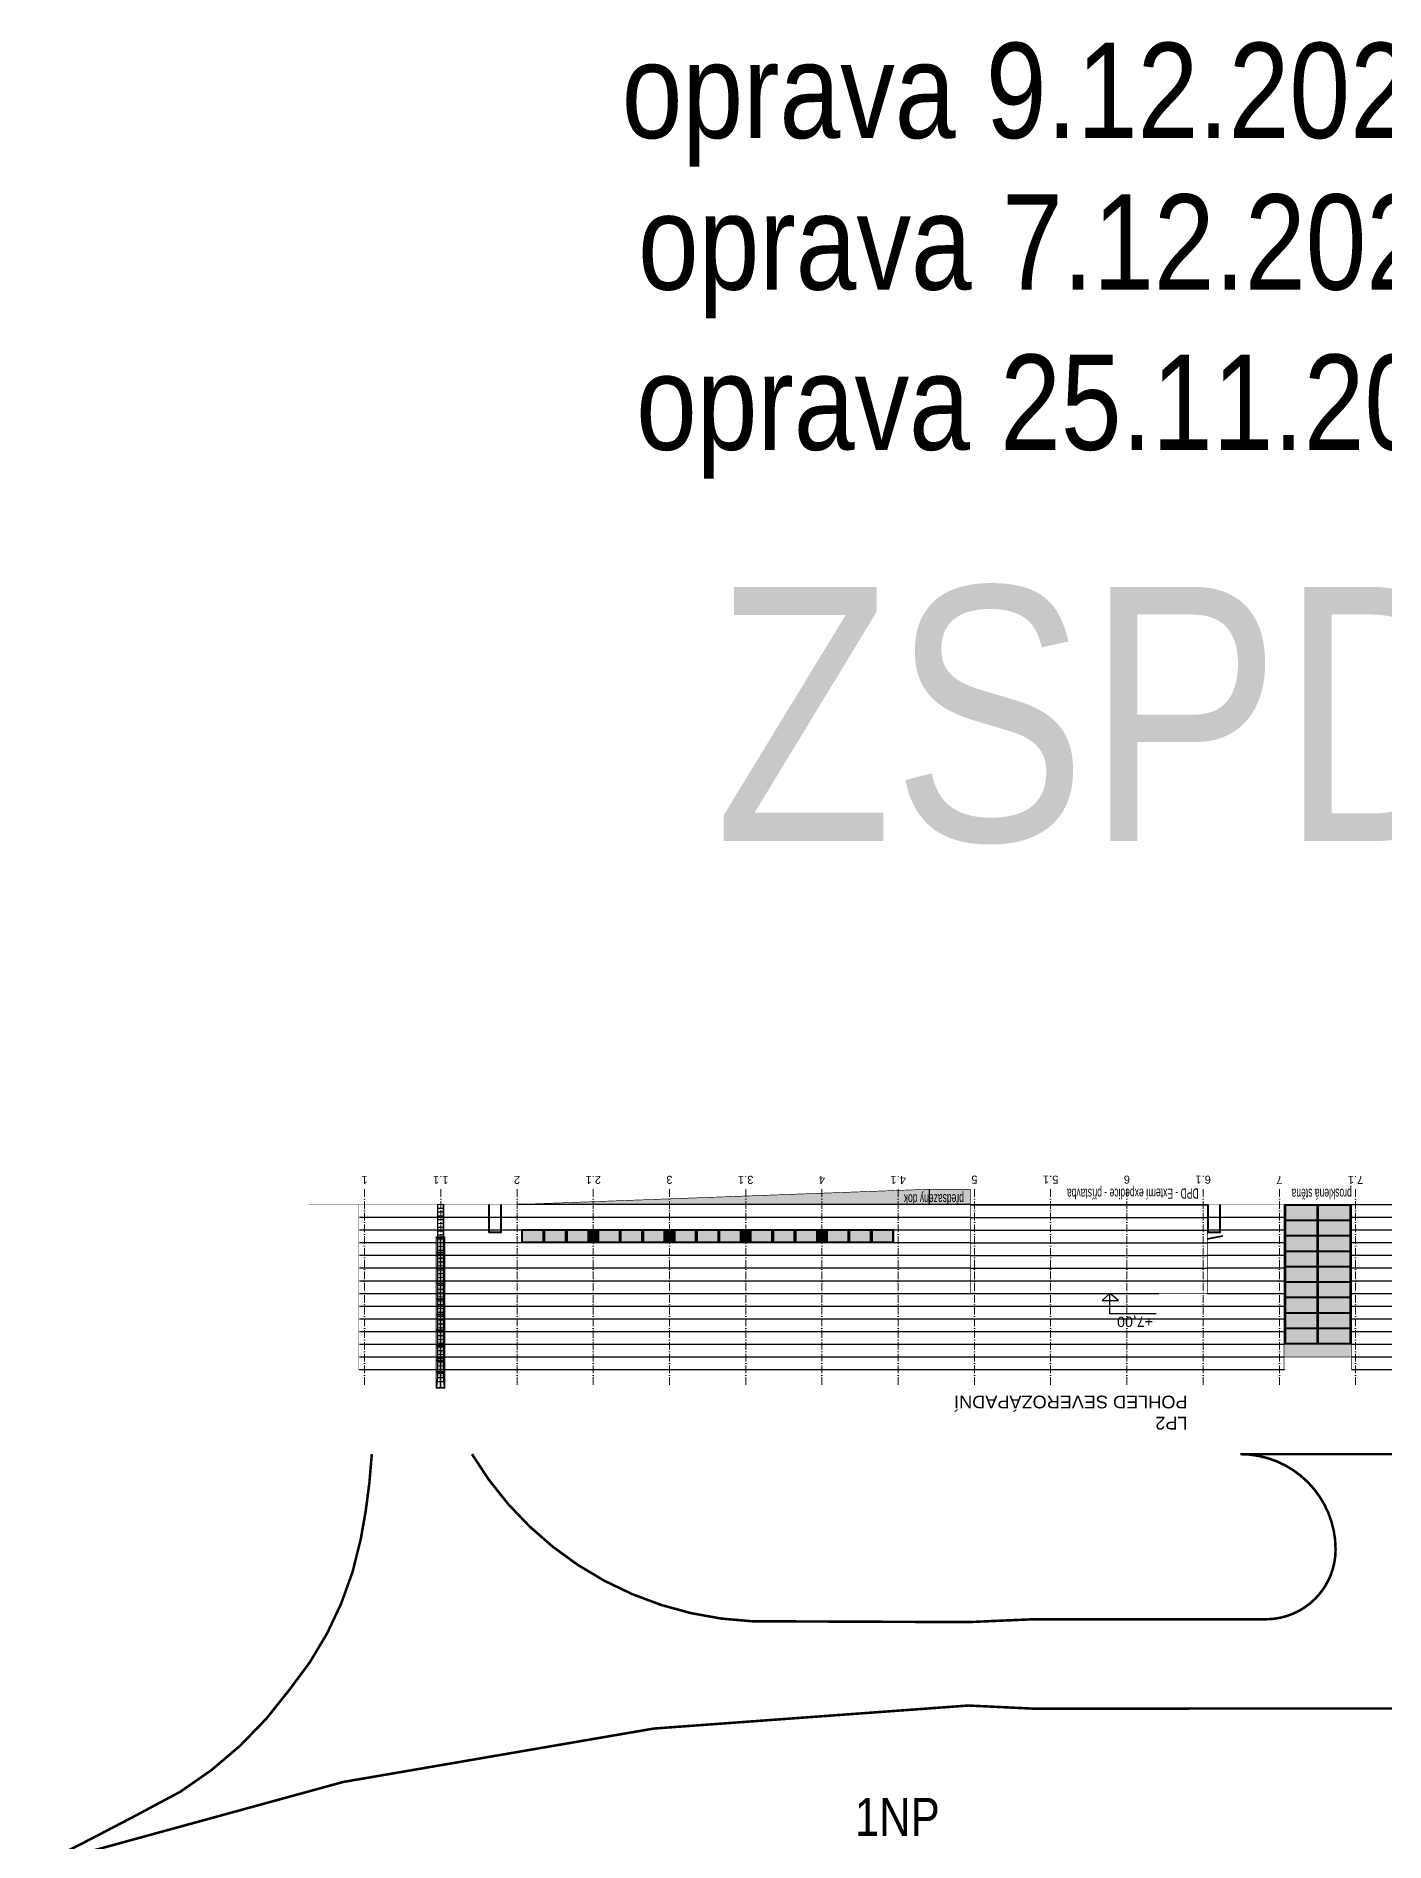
# Model space of a CAD drawing. Header units: millimetres. Extents: x 325046 to 1268204, y 1875583 to 2761998.
# Drawn here: x 680231 to 786383, y 2619836 to 2761998 of the extents above; entities that cross this region are included whole.
import ezdxf
from ezdxf.enums import TextEntityAlignment as Align

# ---------------------------------------------------------------- set-up
doc = ezdxf.new("R2010")
doc.units = ezdxf.units.MM
doc.header["$LTSCALE"] = 100
doc.linetypes.add('ACAD_ISO10W100', pattern=[18.5, 12, -3, 0.5, -3])
doc.linetypes.add('SO02_F11anp01$0${ Leader Line}', pattern=[0])
for name, color, linetype, lineweight in [('FASÁDY filling', 7, 'Continuous', 5), ('LP FASÁDY kresba', 7, 'Continuous', 13), ('Objekty - osy', 5, 'ACAD_ISO10W100', 20), ('ŠFAF - okna', 8, 'Continuous', 13)]:
    doc.layers.add(name, color=color, linetype=linetype, lineweight=lineweight)
for name, color, linetype in [('FASÁDY kresba', 7, 'Continuous'), ('OKNA - RASTR', 5, 'Continuous'), ('Popis - dílčí', 5, 'Continuous'), ('ČÍSLO MÍSTNOSTI', 4, 'Continuous')]:
    doc.layers.add(name, color=color, linetype=linetype)
doc.layers.add('Komunikace - obrys - páteřní', color=7, linetype='Continuous', lineweight=25, true_color=0xd91268)
doc.layers.add('POŽÁRNÍ ŽEBŘÍK', color=7, linetype='Continuous', lineweight=13, true_color=0x4752b3)
doc.layers.add('Popis OS', color=7, linetype='Continuous', true_color=0xbd0a5d)
doc.layers.add('VÝŠKOVÉ KOTY', color=7, linetype='Continuous', true_color=0xf90b4b)
doc.styles.add('ARIAL', font='arial.ttf')
doc.styles.add('ARIAL NARROW', font='ARIALN.TTF')
doc.styles.add('ARIL-TENKÝ', font='arial.ttf')
doc.styles.add('ROZPISKA', font='arial.ttf', dxfattribs={"width": 0.6})

# ---------------------------------------------------------------- blocks, each defined once
blk = doc.blocks.new('A$C4ECB046A')
at = {"layer": 'POŽÁRNÍ ŽEBŘÍK'}
for points in [[(700, 14460), (700, 2549), (0, 2549), (0, 14460)], [(696, 14460), (696, 14420), (0, 14420), (0, 14460)], [(375, 14420), (375, 13199), (325, 13199), (325, 14420)], [(700, 13199), (700, 13160), (0, 13160), (0, 13199)], [(100, 13160), (100, 12319), (150, 12319), (150, 13160)], [(113, 13965), (113, 13945), (325, 13945), (325, 13965)], [(150, 13649), (150, 13629), (325, 13629), (325, 13649)], [(150, 13320), (150, 13300), (325, 13300), (325, 13320)], [(150, 13020), (150, 13000), (325, 13000), (325, 13020)], [(375, 13160), (375, 12319), (325, 12319), (325, 13160)], [(587, 13965), (587, 13945), (375, 13945), (375, 13965)], [(550, 13649), (550, 13629), (375, 13629), (375, 13649)], [(550, 13320), (550, 13300), (375, 13300), (375, 13320)], [(550, 13020), (550, 13000), (375, 13000), (375, 13020)], [(600, 13160), (600, 12319), (550, 12319), (550, 13160)], [(700, 12320), (700, 12269), (0, 12269), (0, 12320)], [(100, 12269), (100, 11139), (150, 11139), (150, 12269)], [(150, 12720), (150, 12700), (325, 12700), (325, 12720)], [(150, 12420), (150, 12400), (325, 12400), (325, 12420)], [(150, 12130), (150, 12110), (325, 12110), (325, 12130)], [(150, 11830), (150, 11810), (325, 11810), (325, 11830)], [(150, 11530), (150, 11510), (325, 11510), (325, 11530)], [(375, 12269), (375, 11139), (325, 11139), (325, 12269)], [(550, 12720), (550, 12700), (375, 12700), (375, 12720)], [(550, 12420), (550, 12400), (375, 12400), (375, 12420)], [(550, 12130), (550, 12110), (375, 12110), (375, 12130)], [(550, 11830), (550, 11810), (375, 11810), (375, 11830)], [(550, 11530), (550, 11510), (375, 11510), (375, 11530)], [(600, 12269), (600, 11139), (550, 11139), (550, 12269)], [(700, 11139), (700, 11089), (0, 11089), (0, 11139)], [(100, 11089), (100, 9919), (150, 9919), (150, 11089)], [(150, 11230), (150, 11210), (325, 11210), (325, 11230)], [(150, 10950), (150, 10930), (325, 10930), (325, 10950)], [(150, 10650), (150, 10630), (325, 10630), (325, 10650)], [(150, 10350), (150, 10330), (325, 10330), (325, 10350)], [(150, 10050), (150, 10030), (325, 10030), (325, 10050)], [(375, 11089), (375, 9919), (325, 9919), (325, 11089)], [(550, 11230), (550, 11210), (375, 11210), (375, 11230)], [(550, 10950), (550, 10930), (375, 10930), (375, 10950)], [(550, 10650), (550, 10630), (375, 10630), (375, 10650)], [(550, 10350), (550, 10330), (375, 10330), (375, 10350)], [(550, 10050), (550, 10030), (375, 10030), (375, 10050)], [(600, 11089), (600, 9919), (550, 9919), (550, 11089)], [(700, 9919), (700, 9869), (0, 9869), (0, 9919)], [(700, 8699), (700, 8649), (0, 8649), (0, 8699)], [(100, 9869), (100, 8699), (150, 8699), (150, 9869)], [(100, 8649), (100, 7479), (150, 7479), (150, 8649)], [(150, 9730), (150, 9710), (325, 9710), (325, 9730)], [(150, 9430), (150, 9410), (325, 9410), (325, 9430)], [(150, 9130), (150, 9110), (325, 9110), (325, 9130)], [(150, 8830), (150, 8810), (325, 8810), (325, 8830)], [(375, 9869), (375, 8699), (325, 8699), (325, 9869)], [(375, 8649), (375, 7479), (325, 7479), (325, 8649)], [(550, 9730), (550, 9710), (375, 9710), (375, 9730)], [(550, 9430), (550, 9410), (375, 9410), (375, 9430)], [(550, 9130), (550, 9110), (375, 9110), (375, 9130)], [(550, 8830), (550, 8810), (375, 8810), (375, 8830)], [(600, 9869), (600, 8699), (550, 8699), (550, 9869)], [(600, 8649), (600, 7479), (550, 7479), (550, 8649)], [(700, 7479), (700, 7429), (0, 7429), (0, 7479)], [(100, 7429), (100, 6259), (150, 6259), (150, 7429)], [(150, 8510), (150, 8490), (325, 8490), (325, 8510)], [(150, 8210), (150, 8190), (325, 8190), (325, 8210)], [(150, 7910), (150, 7890), (325, 7890), (325, 7910)], [(150, 7610), (150, 7590), (325, 7590), (325, 7610)], [(150, 7290), (150, 7270), (325, 7270), (325, 7290)], [(375, 7429), (375, 6259), (325, 6259), (325, 7429)], [(550, 8510), (550, 8490), (375, 8490), (375, 8510)], [(550, 8210), (550, 8190), (375, 8190), (375, 8210)], [(550, 7910), (550, 7890), (375, 7890), (375, 7910)], [(550, 7610), (550, 7590), (375, 7590), (375, 7610)], [(550, 7290), (550, 7270), (375, 7270), (375, 7290)], [(600, 7429), (600, 6259), (550, 6259), (550, 7429)], [(700, 6259), (700, 6209), (0, 6209), (0, 6259)], [(100, 6209), (100, 5039), (150, 5039), (150, 6209)], [(150, 6990), (150, 6970), (325, 6970), (325, 6990)], [(150, 6690), (150, 6670), (325, 6670), (325, 6690)], [(150, 6390), (150, 6370), (325, 6370), (325, 6390)], [(150, 6070), (150, 6050), (325, 6050), (325, 6070)], [(150, 5770), (150, 5750), (325, 5750), (325, 5770)], [(375, 6209), (375, 5039), (325, 5039), (325, 6209)], [(550, 6990), (550, 6970), (375, 6970), (375, 6990)], [(550, 6690), (550, 6670), (375, 6670), (375, 6690)], [(550, 6390), (550, 6370), (375, 6370), (375, 6390)], [(550, 6070), (550, 6050), (375, 6050), (375, 6070)], [(550, 5770), (550, 5750), (375, 5750), (375, 5770)], [(600, 6209), (600, 5039), (550, 5039), (550, 6209)], [(700, 5039), (700, 4989), (0, 4989), (0, 5039)], [(100, 4989), (100, 3819), (150, 3819), (150, 4989)], [(150, 5470), (150, 5450), (325, 5450), (325, 5470)], [(150, 5170), (150, 5150), (325, 5150), (325, 5170)], [(150, 4850), (150, 4830), (325, 4830), (325, 4850)], [(150, 4550), (150, 4530), (325, 4530), (325, 4550)], [(375, 4989), (375, 3819), (325, 3819), (325, 4989)], [(550, 5470), (550, 5450), (375, 5450), (375, 5470)], [(550, 5170), (550, 5150), (375, 5150), (375, 5170)], [(550, 4850), (550, 4830), (375, 4830), (375, 4850)], [(550, 4550), (550, 4530), (375, 4530), (375, 4550)], [(600, 4989), (600, 3819), (550, 3819), (550, 4989)], [(700, 3819), (700, 3769), (0, 3769), (0, 3819)], [(100, 3769), (100, 2599), (150, 2599), (150, 3769)], [(150, 4250), (150, 4230), (325, 4230), (325, 4250)], [(150, 3950), (150, 3930), (325, 3930), (325, 3950)], [(150, 3630), (150, 3610), (325, 3610), (325, 3630)], [(150, 3330), (150, 3310), (325, 3310), (325, 3330)], [(150, 3030), (150, 3010), (325, 3010), (325, 3030)], [(375, 3769), (375, 2599), (325, 2599), (325, 3769)], [(550, 4250), (550, 4230), (375, 4230), (375, 4250)], [(550, 3950), (550, 3930), (375, 3930), (375, 3950)], [(550, 3630), (550, 3610), (375, 3610), (375, 3630)], [(550, 3330), (550, 3310), (375, 3310), (375, 3330)], [(550, 3030), (550, 3010), (375, 3010), (375, 3030)], [(600, 3769), (600, 2599), (550, 2599), (550, 3769)], [(700, 2656), (700, 2606), (0, 2606), (0, 2656)], [(700, 2599), (700, 2549), (0, 2549), (0, 2599)], [(100, 2549), (100, 2656), (150, 2656), (150, 2549)], [(150, 2549), (150, 3), (100, 3), (100, 2549)], [(150, 2730), (150, 2710), (325, 2710), (325, 2730)], [(550, 2420), (550, 2400), (150, 2400), (150, 2420)], [(550, 2120), (550, 2100), (150, 2100), (150, 2120)], [(550, 1820), (550, 1800), (150, 1800), (150, 1820)], [(550, 1520), (550, 1500), (150, 1500), (150, 1520)], [(375, 2549), (375, 2656), (325, 2656), (325, 2549)], [(550, 2730), (550, 2710), (375, 2710), (375, 2730)], [(600, 2549), (600, 2656), (550, 2656), (550, 2549)], [(600, 2549), (600, 3), (550, 3), (550, 2549)], [(550, 1220), (550, 1200), (150, 1200), (150, 1220)], [(550, 920), (550, 900), (150, 900), (150, 920)], [(550, 620), (550, 600), (150, 600), (150, 620)], [(550, 320), (550, 300), (150, 300), (150, 320)], [(550, 20), (550, 0), (150, 0), (150, 20)]]:
    blk.add_lwpolyline(points, close=True, dxfattribs=at)
for points in [[(4, 14420), (100, 13613), (100, 13199), (150, 13199), (150, 13629), (55, 14420)], [(696, 14420), (600, 13613), (600, 13199), (550, 13199), (550, 13629), (645, 14420)], [(375, 13965), (375, 13945)]]:
    blk.add_lwpolyline(points, dxfattribs=at)

msp = doc.modelspace()

# ---------------------------------------------------------------- hatches: boundary and pattern name
at = {"layer": 'FASÁDY filling', "ltscale": 100, "true_color": 0xe3e3e3}
h = msp.add_hatch(color=254, dxfattribs=at)
h.dxf.hatch_style = 1
h.paths.add_polyline_path([(753758.7, 2670016.8), (753758.7, 2671216.6), (750548.7, 2671216.6), (748078.7, 2671125.4), (748078.7, 2670016.8)])
h.paths.add_polyline_path([(748078.7, 2670016.8), (748078.7, 2671125.4), (742078.7, 2670903.7), (742078.7, 2670016.8)])
h.paths.add_polyline_path([(742078.7, 2670016.8), (742078.7, 2670903.7), (736078.7, 2670681.9), (736078.7, 2670016.7)])
h.paths.add_polyline_path([(736078.7, 2670016.7), (736078.7, 2670681.9), (730078.7, 2670460.2), (730078.7, 2670016.7)])
h.paths.add_polyline_path([(730078.7, 2670016.7), (730078.7, 2670460.2), (724078.7, 2670238.5), (724078.7, 2670016.7)])
h.paths.add_polyline_path([(718078.7, 2670016.8), (718078.7, 2670016.6), (724078.7, 2670016.7), (724078.7, 2670238.5)])
at = {"layer": 'FASÁDY filling', "ltscale": 100, "true_color": 0x373f43}
h = msp.add_hatch(color=149, dxfattribs=at)
h.paths.add_polyline_path([(781143.7, 2659015.6), (781063.7, 2659015.6), (781063.7, 2670016.6), (781143.7, 2670016.6)])
h.paths.add_polyline_path([(783733.7, 2659015.6), (783653.7, 2659015.6), (783653.7, 2670016.6), (783733.7, 2670016.6)])
h.paths.add_polyline_path([(778553.7, 2659015.6), (778473.7, 2659015.6), (778473.7, 2670016.6), (778553.7, 2670016.6)])
h.paths.add_polyline_path([(781063.7, 2660312.6), (781063.7, 2660232.6), (778553.7, 2660232.6), (778553.7, 2660312.6)])
h.paths.add_polyline_path([(783653.7, 2660312.6), (783653.7, 2660232.6), (781143.7, 2660232.6), (781143.7, 2660312.6)])
h.paths.add_polyline_path([(781063.7, 2661525.6), (781063.7, 2661445.6), (778553.7, 2661445.6), (778553.7, 2661525.6)])
h.paths.add_polyline_path([(783653.7, 2661525.6), (783653.7, 2661445.6), (781143.7, 2661445.6), (781143.7, 2661525.6)])
h.paths.add_polyline_path([(781063.7, 2662738.6), (781063.7, 2662658.6), (778553.7, 2662658.6), (778553.7, 2662738.6)])
h.paths.add_polyline_path([(783653.7, 2662738.6), (783653.7, 2662658.6), (781143.7, 2662658.6), (781143.7, 2662738.6)])
h.paths.add_polyline_path([(781063.7, 2663951.6), (781063.7, 2663871.6), (778553.7, 2663871.6), (778553.7, 2663951.6)])
h.paths.add_polyline_path([(783653.7, 2663951.6), (783653.7, 2663871.6), (781143.7, 2663871.6), (781143.7, 2663951.6)])
h.paths.add_polyline_path([(781063.7, 2665164.6), (781063.7, 2665084.6), (778553.7, 2665084.6), (778553.7, 2665164.6)])
h.paths.add_polyline_path([(783653.7, 2665164.6), (783653.7, 2665084.6), (781143.7, 2665084.6), (781143.7, 2665164.6)])
h.paths.add_polyline_path([(781063.7, 2666377.6), (781063.7, 2666297.6), (778553.7, 2666297.6), (778553.7, 2666377.6)])
h.paths.add_polyline_path([(783653.7, 2666377.6), (783653.7, 2666297.6), (781143.7, 2666297.6), (781143.7, 2666377.6)])
h.paths.add_polyline_path([(781063.7, 2667590.6), (781063.7, 2667510.6), (778553.7, 2667510.6), (778553.7, 2667590.6)])
h.paths.add_polyline_path([(783653.7, 2667590.6), (783653.7, 2667510.6), (781143.7, 2667510.6), (781143.7, 2667590.6)])
h.paths.add_polyline_path([(781063.7, 2668803.6), (781063.7, 2668723.6), (778553.7, 2668723.6), (778553.7, 2668803.6)])
h.paths.add_polyline_path([(783653.7, 2668803.6), (783653.7, 2668723.6), (781143.7, 2668723.6), (781143.7, 2668803.6)])
h.paths.add_polyline_path([(781063.7, 2670016.6), (781063.7, 2669936.6), (778553.7, 2669936.6), (778553.7, 2670016.6)])
h.paths.add_polyline_path([(783653.7, 2670016.6), (783653.7, 2669936.6), (781143.7, 2669936.6), (781143.7, 2670016.6)])
h.paths.add_polyline_path([(781063.7, 2659099.6), (781063.7, 2659019.6), (778553.7, 2659019.6), (778553.7, 2659099.6)])
h.paths.add_polyline_path([(783653.7, 2659099.6), (783653.7, 2659019.6), (781143.7, 2659019.6), (781143.7, 2659099.6)])
edge = h.paths.add_edge_path()
edge.add_line((778128.7, 2670015.6), (784128.7, 2670015.6))
at = {"layer": 'FASÁDY filling', "true_color": 0x373f43}
h = msp.add_hatch(color=149, dxfattribs=at)
h.paths.add_polyline_path([(723728.7, 2667016.6), (723728.7, 2668016.6), (721962, 2668016.6), (721962, 2667016.6)])
h.paths.add_polyline_path([(722022, 2667956.6), (723668.7, 2667956.6), (723668.7, 2667076.6), (722022, 2667076.6)], flags=16)
h.paths.add_polyline_path([(721962, 2667016.6), (721962, 2668016.6), (720195.3, 2668016.6), (720195.3, 2667016.6)])
h.paths.add_polyline_path([(721902, 2667076.6), (720255.3, 2667076.6), (720255.3, 2667956.6), (721902, 2667956.6)], flags=16)
h.paths.add_polyline_path([(720195.3, 2667016.6), (720195.3, 2668016.6), (718428.7, 2668016.6), (718428.7, 2667016.6)])
h.paths.add_polyline_path([(720135.3, 2667076.6), (718488.7, 2667076.6), (718488.7, 2667956.6), (720135.3, 2667956.6)], flags=16)
h = msp.add_hatch(color=149, dxfattribs=at)
h.paths.add_polyline_path([(724428.7, 2667016.6), (724428.7, 2668016.6), (723728.7, 2668016.6), (723728.7, 2667016.6)])
h.paths.add_polyline_path([(724368.7, 2667956.6), (724368.7, 2667076.6), (723788.7, 2667076.6), (723788.7, 2667956.6)], flags=16)
for points in [[(723738.7, 2667956.6), (723738.7, 2667076.6), (724418.6, 2667076.6), (724418.6, 2667956.6)], [(729738.7, 2667956.6), (729738.7, 2667076.6), (730418.6, 2667076.6), (730418.6, 2667956.6)], [(735738.7, 2667956.6), (735738.7, 2667076.6), (736418.6, 2667076.6), (736418.6, 2667956.6)], [(741738.7, 2667956.6), (741738.7, 2667076.6), (742418.6, 2667076.6), (742418.6, 2667956.6)]]:
    msp.add_hatch(color=149, dxfattribs=at).paths.add_polyline_path(points)
h = msp.add_hatch(color=149, dxfattribs=at)
h.paths.add_polyline_path([(729728.7, 2667016.6), (729728.7, 2668016.6), (727962, 2668016.6), (727962, 2667016.6)])
h.paths.add_polyline_path([(728022, 2667956.6), (729668.7, 2667956.6), (729668.7, 2667076.6), (728022, 2667076.6)], flags=16)
h.paths.add_polyline_path([(727962, 2667016.6), (727962, 2668016.6), (726195.3, 2668016.6), (726195.3, 2667016.6)])
h.paths.add_polyline_path([(727902, 2667076.6), (726255.3, 2667076.6), (726255.3, 2667956.6), (727902, 2667956.6)], flags=16)
h.paths.add_polyline_path([(726195.3, 2667016.6), (726195.3, 2668016.6), (724428.7, 2668016.6), (724428.7, 2667016.6)])
h.paths.add_polyline_path([(726135.3, 2667076.6), (724488.7, 2667076.6), (724488.7, 2667956.6), (726135.3, 2667956.6)], flags=16)
h = msp.add_hatch(color=149, dxfattribs=at)
h.paths.add_polyline_path([(730428.7, 2667016.6), (730428.7, 2668016.6), (729728.7, 2668016.6), (729728.7, 2667016.6)])
h.paths.add_polyline_path([(730368.7, 2667956.6), (730368.7, 2667076.6), (729788.7, 2667076.6), (729788.7, 2667956.6)], flags=16)
h = msp.add_hatch(color=149, dxfattribs=at)
h.paths.add_polyline_path([(735728.7, 2667016.6), (735728.7, 2668016.6), (733962, 2668016.6), (733962, 2667016.6)])
h.paths.add_polyline_path([(734022, 2667956.6), (735668.7, 2667956.6), (735668.7, 2667076.6), (734022, 2667076.6)], flags=16)
h.paths.add_polyline_path([(733962, 2667016.6), (733962, 2668016.6), (732195.3, 2668016.6), (732195.3, 2667016.6)])
h.paths.add_polyline_path([(733902, 2667076.6), (732255.3, 2667076.6), (732255.3, 2667956.6), (733902, 2667956.6)], flags=16)
h.paths.add_polyline_path([(732195.3, 2667016.6), (732195.3, 2668016.6), (730428.7, 2668016.6), (730428.7, 2667016.6)])
h.paths.add_polyline_path([(732135.3, 2667076.6), (730488.7, 2667076.6), (730488.7, 2667956.6), (732135.3, 2667956.6)], flags=16)
h = msp.add_hatch(color=149, dxfattribs=at)
h.paths.add_polyline_path([(736428.7, 2667016.6), (736428.7, 2668016.6), (735728.7, 2668016.6), (735728.7, 2667016.6)])
h.paths.add_polyline_path([(736368.7, 2667956.6), (736368.7, 2667076.6), (735788.7, 2667076.6), (735788.7, 2667956.6)], flags=16)
h = msp.add_hatch(color=149, dxfattribs=at)
h.paths.add_polyline_path([(741728.7, 2667016.6), (741728.7, 2668016.6), (739962, 2668016.6), (739962, 2667016.6)])
h.paths.add_polyline_path([(740022, 2667956.6), (741668.7, 2667956.6), (741668.7, 2667076.6), (740022, 2667076.6)], flags=16)
h.paths.add_polyline_path([(739962, 2667016.6), (739962, 2668016.6), (738195.3, 2668016.6), (738195.3, 2667016.6)])
h.paths.add_polyline_path([(739902, 2667076.6), (738255.3, 2667076.6), (738255.3, 2667956.6), (739902, 2667956.6)], flags=16)
h.paths.add_polyline_path([(738195.3, 2667016.6), (738195.3, 2668016.6), (736428.7, 2668016.6), (736428.7, 2667016.6)])
h.paths.add_polyline_path([(738135.3, 2667076.6), (736488.7, 2667076.6), (736488.7, 2667956.6), (738135.3, 2667956.6)], flags=16)
h = msp.add_hatch(color=149, dxfattribs=at)
h.paths.add_polyline_path([(742428.7, 2667016.6), (742428.7, 2668016.6), (741728.7, 2668016.6), (741728.7, 2667016.6)])
h.paths.add_polyline_path([(742368.7, 2667956.6), (742368.7, 2667076.6), (741788.7, 2667076.6), (741788.7, 2667956.6)], flags=16)
h = msp.add_hatch(color=149, dxfattribs=at)
h.paths.add_polyline_path([(747728.7, 2667016.6), (747728.7, 2668016.6), (745962, 2668016.6), (745962, 2667016.6)])
h.paths.add_polyline_path([(746022, 2667956.6), (747668.7, 2667956.6), (747668.7, 2667076.6), (746022, 2667076.6)], flags=16)
h.paths.add_polyline_path([(745962, 2667016.6), (745962, 2668016.6), (744195.3, 2668016.6), (744195.3, 2667016.6)])
h.paths.add_polyline_path([(745902, 2667076.6), (744255.3, 2667076.6), (744255.3, 2667956.6), (745902, 2667956.6)], flags=16)
h.paths.add_polyline_path([(744195.3, 2667016.6), (744195.3, 2668016.6), (742428.7, 2668016.6), (742428.7, 2667016.6)])
h.paths.add_polyline_path([(744135.3, 2667076.6), (742488.7, 2667076.6), (742488.7, 2667956.6), (744135.3, 2667956.6)], flags=16)
at = {"layer": 'FASÁDY filling', "ltscale": 100, "true_color": 0xa5a8a6}
h = msp.add_hatch(color=253, dxfattribs=at)
h.dxf.hatch_style = 1
h.paths.add_polyline_path([(778448.7, 2658015.6), (783678.7, 2658015.6), (783733.7, 2659015.6), (778473.7, 2659015.6)])
at = {"layer": 'FASÁDY kresba'}
h = msp.add_hatch(dxfattribs=at)
h.set_pattern_fill('_USER', color=256, scale=1000, angle=540, pattern_type=0)
h.set_pattern_definition([(180, (-291058.6, -21983.4), (-4e-13, -1000), [])])
h.paths.add_polyline_path([(778448.7, 2670016.8), (772398.7, 2670000), (772374, 2663016.6), (753758.7, 2663019.8), (753758.7, 2670016.6), (705683.7, 2670016.6), (705683.7, 2657016.6), (778448.7, 2657016.6)])
at = {"layer": 'FASÁDY kresba', "ltscale": 100}
h = msp.add_hatch(dxfattribs=at)
h.set_pattern_fill('_USER', color=256, scale=1000, angle=180, pattern_type=0)
h.set_pattern_definition([(180, (0, 0), (-1e-13, -1000), [])])
h.paths.add_polyline_path([(753758.7, 2663019.8), (772398.7, 2663019.8), (772398.7, 2670016.8), (753758.7, 2670016.8)])
at = {"layer": 'FASÁDY kresba'}
h = msp.add_hatch(dxfattribs=at)
h.set_pattern_fill('_USER', color=256, scale=1000, angle=540, pattern_type=0)
h.set_pattern_definition([(180, (-258, 16.6), (-4e-13, -1000), [])])
h.paths.add_polyline_path([(783758.7, 2657016.6), (783758.7, 2670020.2), (1000375.4, 2670016.5), (1000398.7, 2657016.6)])
at = {"layer": 'ŠFAF - okna', "ltscale": 100}
h = msp.add_hatch(color=256, dxfattribs=at)
h.set_gradient(color1=(41, 41, 41), color2=(191, 191, 191), rotation=270)
h.paths.add_polyline_path([(783653.7, 2659099.6), (778553.7, 2659099.6), (778553.7, 2669936.6), (783653.7, 2669936.6)])
at = {"layer": 'ŠFAF - okna'}
h = msp.add_hatch(color=256, dxfattribs=at)
h.set_gradient(color1=(33, 33, 33), color2=(171, 171, 171), rotation=270)
h.paths.add_polyline_path([(723668.7, 2667076.6), (723668.7, 2667956.6), (722022, 2667956.6), (722022, 2667076.6)])
h.paths.add_polyline_path([(721902, 2667076.6), (721902, 2667956.6), (720255.3, 2667956.6), (720255.3, 2667076.6)])
h.paths.add_polyline_path([(718488.7, 2667956.6), (718488.7, 2667076.6), (720135.3, 2667076.6), (720135.3, 2667956.6)])
h = msp.add_hatch(color=256, dxfattribs=at)
h.set_gradient(color1=(33, 33, 33), color2=(171, 171, 171), rotation=270)
h.paths.add_polyline_path([(729668.7, 2667076.6), (729668.7, 2667956.6), (728022, 2667956.6), (728022, 2667076.6)])
h.paths.add_polyline_path([(727902, 2667076.6), (727902, 2667956.6), (726255.3, 2667956.6), (726255.3, 2667076.6)])
h.paths.add_polyline_path([(724488.7, 2667956.6), (724488.7, 2667076.6), (726135.3, 2667076.6), (726135.3, 2667956.6)])
h = msp.add_hatch(color=256, dxfattribs=at)
h.set_gradient(color1=(33, 33, 33), color2=(171, 171, 171), rotation=270)
h.paths.add_polyline_path([(735668.7, 2667076.6), (735668.7, 2667956.6), (734022, 2667956.6), (734022, 2667076.6)])
h.paths.add_polyline_path([(733902, 2667076.6), (733902, 2667956.6), (732255.3, 2667956.6), (732255.3, 2667076.6)])
h.paths.add_polyline_path([(730488.7, 2667956.6), (730488.7, 2667076.6), (732135.3, 2667076.6), (732135.3, 2667956.6)])
h = msp.add_hatch(color=256, dxfattribs=at)
h.set_gradient(color1=(33, 33, 33), color2=(171, 171, 171), rotation=270)
h.paths.add_polyline_path([(741668.7, 2667076.6), (741668.7, 2667956.6), (740022, 2667956.6), (740022, 2667076.6)])
h.paths.add_polyline_path([(739902, 2667076.6), (739902, 2667956.6), (738255.3, 2667956.6), (738255.3, 2667076.6)])
h.paths.add_polyline_path([(736488.7, 2667956.6), (736488.7, 2667076.6), (738135.3, 2667076.6), (738135.3, 2667956.6)])
h = msp.add_hatch(color=256, dxfattribs=at)
h.set_gradient(color1=(33, 33, 33), color2=(171, 171, 171), rotation=270)
h.paths.add_polyline_path([(747668.7, 2667076.6), (747668.7, 2667956.6), (746022, 2667956.6), (746022, 2667076.6)])
h.paths.add_polyline_path([(745902, 2667076.6), (745902, 2667956.6), (744255.3, 2667956.6), (744255.3, 2667076.6)])
h.paths.add_polyline_path([(742488.7, 2667956.6), (742488.7, 2667076.6), (744135.3, 2667076.6), (744135.3, 2667956.6)])

# ---------------------------------------------------------------- linework, layer by layer
at = {"layer": 'FASÁDY kresba', "ltscale": 20}
for p, q in [((715858, 2667816.6), (715858, 2670016.6)), ((715908, 2667866.6), (715908, 2670016.6)), ((716808.7, 2667866.6), (716808.7, 2670016.6)), ((716858.7, 2667816.6), (716858.7, 2670016.6)), ((772453, 2667816.6), (772453, 2670016.6)), ((772503, 2667866.6), (772503, 2670016.6)), ((773403.7, 2667866.6), (773403.7, 2670016.6)), ((773453.7, 2667816.6), (773453.7, 2670016.6))]:
    msp.add_line(p, q, dxfattribs=at)
at = {"layer": 'FASÁDY kresba', "ltscale": 100}
for p, q in [((753758.7, 2670016.8), (718073.1, 2670016.6)), ((773598.7, 2667512.8), (773598.7, 2667583.2))]:
    msp.add_line(p, q, dxfattribs=at)
at = {"layer": 'FASÁDY kresba'}
for p, q in [((715858, 2667816.6), (716858.7, 2667816.6)), ((715908, 2667866.6), (716808.7, 2667866.6)), ((772453, 2667816.6), (773453.7, 2667816.6)), ((772503, 2667866.6), (773403.7, 2667866.6))]:
    msp.add_line(p, q, dxfattribs=at)
at = {"layer": 'FASÁDY kresba', "ltscale": 20, "const_width": 50}
for points in [[(701700.2, 2670016.6), (718073.1, 2670016.6), (750548.7, 2671216.6), (753758.7, 2671216.6), (753758.7, 2670016.6), (796078.7, 2670016.6), (796628.7, 2670624.9), (807528.9, 2670624.5), (807528.9, 2670624.5), (807528.9, 2670624.5), (808078.7, 2671116.6), (897528.7, 2671116.6), (898628.7, 2670016.8), (952078.7, 2670016.6), (952628.7, 2670516.6), (963528.7, 2670516.6), (964078.7, 2671116.6), (1029528.8, 2671116.6), (1030628.7, 2670016.6), (1078473.7, 2670016.6)], [(778448.7, 2670016.8), (778448.7, 2657016.6), (705628.7, 2657016.6), (705628.7, 2670016.8)], [(783758.7, 2670020.2), (783758.7, 2657016.6)], [(783758.7, 2657016.6), (1000398.7, 2657016.6), (1000398.7, 2670016.8)], [(783758.7, 2658015.6), (778448.7, 2658015.6)]]:
    msp.add_lwpolyline(points, dxfattribs=at)
at = {"layer": 'FASÁDY kresba', "ltscale": 100}
for points in [[(753758.7, 2670016.8), (750548.7, 2670016.8), (750548.7, 2671216.6)], [(772402.2, 2667345), (773598.7, 2667583.2)], [(772402.2, 2667274.7), (773598.7, 2667512.8)]]:
    msp.add_lwpolyline(points, dxfattribs=at)
at = {"layer": 'FASÁDY kresba', "ltscale": 20, "const_width": 50}
msp.add_lwpolyline([(753758.7, 2663019.8), (772398.7, 2663019.8), (772398.7, 2670016.8), (753758.7, 2670016.8)], close=True, dxfattribs=at)
at = {"layer": 'Komunikace - obrys - páteřní', "const_width": 200}
for points in [[(706651.1, 2650362.7, -0.03395343), (705775.5, 2643640.4, -0.12301051), (700189.6, 2631842.2, -0.09702701), (691580.2, 2623785.4, -0.00780466), (680451.9, 2617984.9, -0.07311704), (753604.4, 2630571.5), (753604.4, 2630571.5), (758737.9, 2630324.9), (815669.8, 2630359.7, -0.96774432), (815678.7, 2619361.4), (836678.7, 2619358.7, -0.99623883), (836644.1, 2630362.6), (959603.7, 2630362.7, -0.99999899), (959603.6, 2619362.7), (980603.6, 2619362.7, -1), (980603.6, 2630362.7), (1086985.3, 2630362.7, -0.05223061)], [(1085639.1, 2637362.7), (980603.3, 2637361.6, -0.4153965), (975076.6, 2642863.7), (975076.7, 2642892.6, -0.41309835), (982576.7, 2650364.1), (957537.5, 2650364.1, -0.41417578), (965037.5, 2642865), (965037.5, 2642863.1, -0.41045812), (959604, 2637361.3), (959604, 2637361.3), (798070.8, 2637361.4, -0.41556266), (792543.7, 2642862.4), (792543.9, 2642891.3, -0.41309835), (800043.8, 2650362.7), (800043.8, 2650362.7), (775004.6, 2650362.7, -0.41417578), (782504.6, 2642863.7), (782504.6, 2642861.8, -0.41071135), (777070.7, 2637361.8), (758705.6, 2637362.5), (753603.7, 2637139.2), (736563, 2637204.9, -0.25276369), (714534.4, 2650362.7, -0.25276369)]]:
    msp.add_lwpolyline(points, format="xyb", dxfattribs=at)
at = {"layer": 'LP FASÁDY kresba'}
for p, q in [((783733.7, 2659037.4), (783733.7, 2664016.8)), ((778503.7, 2657016.6), (705683.7, 2657016.6))]:
    msp.add_line(p, q, dxfattribs=at)
at = {"layer": 'Objekty - osy', "ltscale": 0.5}
for p, q in [((706078.7, 2655810.9), (706078.7, 2671349.4)), ((712078.7, 2655810.9), (712078.7, 2671349.4)), ((718078.7, 2655810.9), (718078.7, 2671349.4)), ((724078.7, 2655810.9), (724078.7, 2671349.4)), ((730078.7, 2655810.9), (730078.7, 2671349.4)), ((736078.7, 2655810.9), (736078.7, 2671349.4)), ((742078.7, 2655810.9), (742078.7, 2671349.4)), ((748078.7, 2655810.9), (748078.7, 2671349.4)), ((754078.7, 2655810.9), (754078.7, 2671349.4)), ((760078.7, 2655810.9), (760078.7, 2671349.4)), ((766078.7, 2655810.9), (766078.7, 2671349.4)), ((772078.7, 2655810.9), (772078.7, 2671349.4)), ((778078.7, 2655810.9), (778078.7, 2671349.4)), ((778078.7, 2655810.9), (778078.7, 2671349.4)), ((784078.7, 2655810.9), (784078.7, 2671349.4)), ((784078.7, 2655810.9), (784078.7, 2671349.4))]:
    msp.add_line(p, q, dxfattribs=at)
at = {"layer": 'OKNA - RASTR', "ltscale": 100}
for points in [[(778553.7, 2659015.6), (778473.7, 2659015.6), (778473.7, 2670016.6), (778553.7, 2670016.6)], [(781063.7, 2670016.6), (781063.7, 2669936.6), (778553.7, 2669936.6), (778553.7, 2670016.6)], [(781143.7, 2659015.6), (781063.7, 2659015.6), (781063.7, 2670016.6), (781143.7, 2670016.6)], [(783653.7, 2670016.6), (783653.7, 2669936.6), (781143.7, 2669936.6), (781143.7, 2670016.6)], [(783733.7, 2659015.6), (783653.7, 2659015.6), (783653.7, 2670016.6), (783733.7, 2670016.6)], [(781063.7, 2668803.6), (781063.7, 2668723.6), (778553.7, 2668723.6), (778553.7, 2668803.6)], [(783653.7, 2668803.6), (783653.7, 2668723.6), (781143.7, 2668723.6), (781143.7, 2668803.6)], [(781063.7, 2667590.6), (781063.7, 2667510.6), (778553.7, 2667510.6), (778553.7, 2667590.6)], [(783653.7, 2667590.6), (783653.7, 2667510.6), (781143.7, 2667510.6), (781143.7, 2667590.6)], [(781063.7, 2666377.6), (781063.7, 2666297.6), (778553.7, 2666297.6), (778553.7, 2666377.6)], [(783653.7, 2666377.6), (783653.7, 2666297.6), (781143.7, 2666297.6), (781143.7, 2666377.6)], [(781063.7, 2665164.6), (781063.7, 2665084.6), (778553.7, 2665084.6), (778553.7, 2665164.6)], [(783653.7, 2665164.6), (783653.7, 2665084.6), (781143.7, 2665084.6), (781143.7, 2665164.6)], [(781063.7, 2663951.6), (781063.7, 2663871.6), (778553.7, 2663871.6), (778553.7, 2663951.6)], [(781063.7, 2662738.6), (781063.7, 2662658.6), (778553.7, 2662658.6), (778553.7, 2662738.6)], [(783653.7, 2663951.6), (783653.7, 2663871.6), (781143.7, 2663871.6), (781143.7, 2663951.6)], [(783653.7, 2662738.6), (783653.7, 2662658.6), (781143.7, 2662658.6), (781143.7, 2662738.6)], [(781063.7, 2661525.6), (781063.7, 2661445.6), (778553.7, 2661445.6), (778553.7, 2661525.6)], [(783653.7, 2661525.6), (783653.7, 2661445.6), (781143.7, 2661445.6), (781143.7, 2661525.6)], [(781063.7, 2660312.6), (781063.7, 2660232.6), (778553.7, 2660232.6), (778553.7, 2660312.6)], [(783653.7, 2660312.6), (783653.7, 2660232.6), (781143.7, 2660232.6), (781143.7, 2660312.6)], [(781063.7, 2659099.6), (781063.7, 2659019.6), (778553.7, 2659019.6), (778553.7, 2659099.6)], [(783653.7, 2659099.6), (783653.7, 2659019.6), (781143.7, 2659019.6), (781143.7, 2659099.6)]]:
    msp.add_lwpolyline(points, close=True, dxfattribs=at)
at = {"layer": 'OKNA - RASTR'}
for points in [[(720195.3, 2667016.6), (720195.3, 2668016.6), (718428.7, 2668016.6), (718428.7, 2667016.6), (720195.3, 2667016.6)], [(721962, 2667016.6), (721962, 2668016.6), (720195.3, 2668016.6), (720195.3, 2667016.6), (721962, 2667016.6)], [(723728.7, 2667016.6), (723728.7, 2668016.6), (721962, 2668016.6), (721962, 2667016.6), (723728.7, 2667016.6)], [(724428.7, 2667016.6), (724428.7, 2668016.6), (723728.7, 2668016.6), (723728.7, 2667016.6), (724428.7, 2667016.6)], [(726195.3, 2667016.6), (726195.3, 2668016.6), (724428.7, 2668016.6), (724428.7, 2667016.6), (726195.3, 2667016.6)], [(727962, 2667016.6), (727962, 2668016.6), (726195.3, 2668016.6), (726195.3, 2667016.6), (727962, 2667016.6)], [(729728.7, 2667016.6), (729728.7, 2668016.6), (727962, 2668016.6), (727962, 2667016.6), (729728.7, 2667016.6)], [(730428.7, 2667016.6), (730428.7, 2668016.6), (729728.7, 2668016.6), (729728.7, 2667016.6), (730428.7, 2667016.6)], [(732195.3, 2667016.6), (732195.3, 2668016.6), (730428.7, 2668016.6), (730428.7, 2667016.6), (732195.3, 2667016.6)], [(733962, 2667016.6), (733962, 2668016.6), (732195.3, 2668016.6), (732195.3, 2667016.6), (733962, 2667016.6)], [(735728.7, 2667016.6), (735728.7, 2668016.6), (733962, 2668016.6), (733962, 2667016.6), (735728.7, 2667016.6)], [(736428.7, 2667016.6), (736428.7, 2668016.6), (735728.7, 2668016.6), (735728.7, 2667016.6), (736428.7, 2667016.6)], [(738195.3, 2667016.6), (738195.3, 2668016.6), (736428.7, 2668016.6), (736428.7, 2667016.6), (738195.3, 2667016.6)], [(739962, 2667016.6), (739962, 2668016.6), (738195.3, 2668016.6), (738195.3, 2667016.6), (739962, 2667016.6)], [(741728.7, 2667016.6), (741728.7, 2668016.6), (739962, 2668016.6), (739962, 2667016.6), (741728.7, 2667016.6)], [(742428.7, 2667016.6), (742428.7, 2668016.6), (741728.7, 2668016.6), (741728.7, 2667016.6), (742428.7, 2667016.6)], [(744195.3, 2667016.6), (744195.3, 2668016.6), (742428.7, 2668016.6), (742428.7, 2667016.6), (744195.3, 2667016.6)], [(745962, 2667016.6), (745962, 2668016.6), (744195.3, 2668016.6), (744195.3, 2667016.6), (745962, 2667016.6)], [(747728.7, 2667016.6), (747728.7, 2668016.6), (745962, 2668016.6), (745962, 2667016.6), (747728.7, 2667016.6)]]:
    msp.add_lwpolyline(points, dxfattribs=at)
for points in [[(720135.3, 2667076.6), (720135.3, 2667956.6), (718488.7, 2667956.6), (718488.7, 2667076.6)], [(721902, 2667076.6), (721902, 2667956.6), (720255.3, 2667956.6), (720255.3, 2667076.6)], [(723668.7, 2667076.6), (723668.7, 2667956.6), (722022, 2667956.6), (722022, 2667076.6)], [(724368.7, 2667076.6), (724368.7, 2667956.6), (723788.7, 2667956.6), (723788.7, 2667076.6)], [(726135.3, 2667076.6), (726135.3, 2667956.6), (724488.7, 2667956.6), (724488.7, 2667076.6)], [(727902, 2667076.6), (727902, 2667956.6), (726255.3, 2667956.6), (726255.3, 2667076.6)], [(729668.7, 2667076.6), (729668.7, 2667956.6), (728022, 2667956.6), (728022, 2667076.6)], [(730368.7, 2667076.6), (730368.7, 2667956.6), (729788.7, 2667956.6), (729788.7, 2667076.6)], [(732135.3, 2667076.6), (732135.3, 2667956.6), (730488.7, 2667956.6), (730488.7, 2667076.6)], [(733902, 2667076.6), (733902, 2667956.6), (732255.3, 2667956.6), (732255.3, 2667076.6)], [(735668.7, 2667076.6), (735668.7, 2667956.6), (734022, 2667956.6), (734022, 2667076.6)], [(736368.7, 2667076.6), (736368.7, 2667956.6), (735788.7, 2667956.6), (735788.7, 2667076.6)], [(738135.3, 2667076.6), (738135.3, 2667956.6), (736488.7, 2667956.6), (736488.7, 2667076.6)], [(739902, 2667076.6), (739902, 2667956.6), (738255.3, 2667956.6), (738255.3, 2667076.6)], [(741668.7, 2667076.6), (741668.7, 2667956.6), (740022, 2667956.6), (740022, 2667076.6)], [(742368.7, 2667076.6), (742368.7, 2667956.6), (741788.7, 2667956.6), (741788.7, 2667076.6)], [(744135.3, 2667076.6), (744135.3, 2667956.6), (742488.7, 2667956.6), (742488.7, 2667076.6)], [(745902, 2667076.6), (745902, 2667956.6), (744255.3, 2667956.6), (744255.3, 2667076.6)], [(747668.7, 2667076.6), (747668.7, 2667956.6), (746022, 2667956.6), (746022, 2667076.6)]]:
    msp.add_lwpolyline(points, close=True, dxfattribs=at)
at = {"layer": 'VÝŠKOVÉ KOTY', "ltscale": 100}
msp.add_lwpolyline([(768385.7, 2661400.1), (764728.7, 2661400.1), (764728.7, 2663016.6), (764136.9, 2662462.2), (765420.4, 2662462.2), (764728.7, 2663016.6)], dxfattribs=at)

# ---------------------------------------------------------------- block references
at = {"layer": 'POŽÁRNÍ ŽEBŘÍK', "ltscale": 100, "rotation": 180}
msp.add_blockref('A$C4ECB046A', (712409.7, 2670026.6), dxfattribs=at)

# ---------------------------------------------------------------- texts
at = {"layer": 'LP FASÁDY kresba', "insert": (770850.2, 2654982.3), "char_height": 1000, "width": 9391.301, "attachment_point": 7, "rotation": 180, "style": 'ARIAL'}
msp.add_mtext('{\\W1.02;LP2\\PPOHLED\\~SEVEROZÁPADNÍ}', dxfattribs=at)
at = {"layer": 'Popis - dílčí', "char_height": 800, "attachment_point": 7, "rotation": 180.108701, "style": 'ROZPISKA'}
for s, insert in [('DPD - Externí expedice - přístavba', (771718, 2671519.7)), ('prosklená stěna', (783775.7, 2671501)), ('předsazený dok', (753249.7, 2671073.5))]:
    msp.add_mtext(s, dxfattribs=dict(at, insert=insert))
at = {"layer": 'Popis OS', "linetype": 'ByBlock', "style": 'ARIL-TENKÝ'}
for s, p in [('1', (706078.7, 2671956.8)), ('1.1', (712078.7, 2671956.8)), ('2', (718078.7, 2671956.8)), ('2.1', (724078.7, 2671956.8)), ('3', (730078.7, 2671956.8)), ('3.1', (736078.7, 2671956.8)), ('4', (742078.7, 2671956.8)), ('4.1', (748078.7, 2671956.8)), ('5', (754078.7, 2671975.2)), ('5.1', (760078.7, 2671975.2)), ('6', (766078.7, 2671975.2)), ('6.1', (772078.7, 2671975.2)), ('7', (778078.7, 2671933.4)), ('7.1', (784078.7, 2671956.8))]:
    msp.add_text(s, height=630, rotation=180, dxfattribs=at).set_placement(p, align=Align.MIDDLE_CENTER)
at = {"layer": 'VÝŠKOVÉ KOTY', "linetype": 'SO02_F11anp01$0${ Leader Line}', "style": 'ARIL-TENKÝ'}
msp.add_text('+7,00', height=800, rotation=180, dxfattribs=at).set_placement((766723.1, 2660779.1), align=Align.MIDDLE_CENTER)
at = {"layer": 'ČÍSLO MÍSTNOSTI', "style": 'ARIAL NARROW'}
for s, height, p in [('oprava 9.12.2021  - výměna technologie, oprava vrátnice.', 7500, (726323.6, 2753971.4)), ('oprava 7.12.2021  - doplnění dopravníků technoloie', 7500, (727602.8, 2742040.6)), ('oprava 25.11.2021  - výměna regálů', 7500, (727452.5, 2729427.1)), ('ZSPD LP2  ATC+VAS+DPD + Prazdroj', 20000, (733622.7, 2698640)), ('1NP', 3000, (744668, 2620302.8))]:
    msp.add_text(s, height=height, dxfattribs=at).set_placement(p)

doc.saveas('drawing.dxf')
